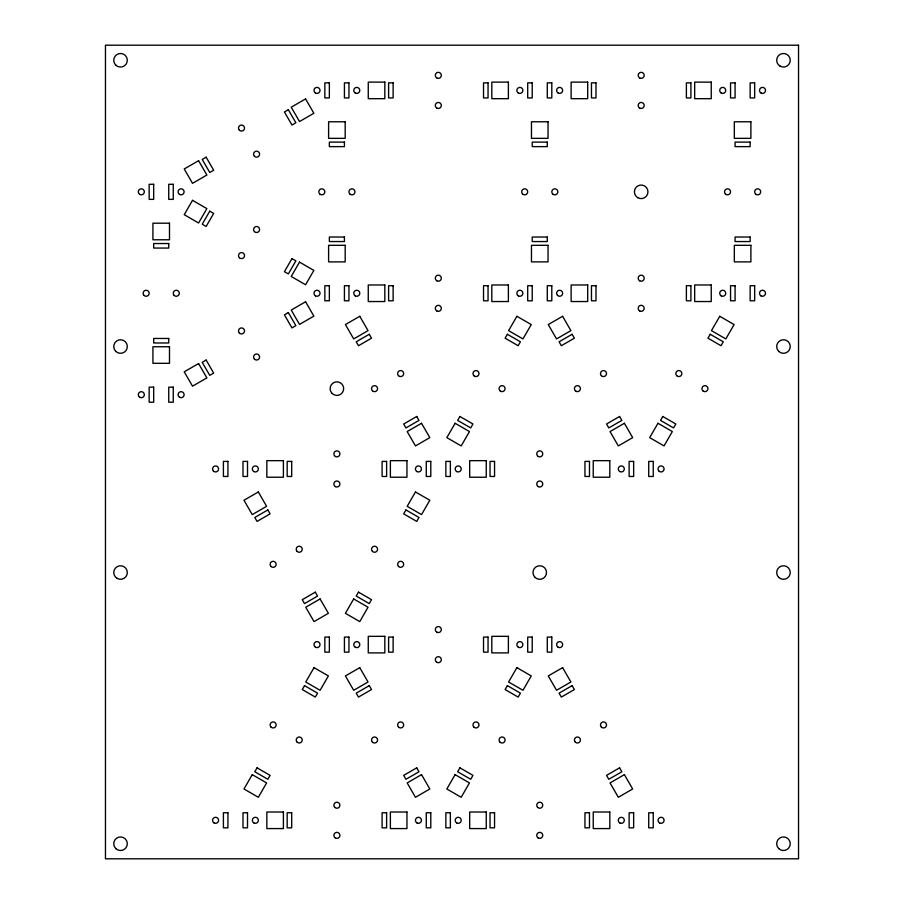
<?xml version="1.0" encoding="UTF-8"?>
<svg xmlns="http://www.w3.org/2000/svg" width="904" height="904" viewBox="0 0 904 904"><rect width="100%" height="100%" fill="white"/><g stroke="black" fill="none" stroke-linecap="round" stroke-linejoin="round"><path stroke-width="1.36" d="M192.518 200.338L184.235 214.689L198.586 222.983L206.88 208.621L192.518 200.338M209.762 211.163L202.225 224.203L206.146 226.463L213.672 213.423L209.762 211.163M291.969 258.623L284.432 271.663L288.342 273.923L295.879 260.883L291.969 258.623M299.518 262.115L291.235 276.466L305.586 284.749L313.869 270.398L299.518 262.115M252.261 774.638L243.978 788.989L258.329 797.283L266.612 782.932L252.261 774.638M314.038 667.649L305.744 682L320.095 690.283L328.389 675.932L314.038 667.649M353.69 598.956L345.407 613.307L359.758 621.602L368.041 607.239L353.69 598.956M415.467 491.968L407.173 506.319L421.524 514.602L429.818 500.251L415.467 491.968M455.119 423.275L446.836 437.626L461.187 445.921L469.47 431.558L455.119 423.275M516.896 316.287L508.602 330.638L522.964 338.921L531.247 324.57L516.896 316.287M257.052 767.835L254.792 771.756L267.844 779.282L270.104 775.372L257.052 767.835M304.512 685.639L302.252 689.549L315.304 697.086L317.564 693.165L304.512 685.639M358.481 592.154L356.221 596.075L369.273 603.601L371.533 599.691L358.481 592.154M405.941 509.958L403.681 513.867L416.733 521.405L418.993 517.483L405.941 509.958M459.91 416.473L457.65 420.394L470.701 427.92L472.961 424.01L459.91 416.473M507.37 334.277L505.11 338.186L518.161 345.723L520.421 341.802L507.37 334.277M455.119 774.638L446.836 788.989L461.187 797.283L469.47 782.932L455.119 774.638M516.896 667.649L508.602 682L522.964 690.283L531.247 675.932L516.896 667.649M657.976 423.275L649.693 437.626L664.044 445.921L672.327 431.558L657.976 423.275M719.754 316.287L711.459 330.638L725.822 338.921L734.104 324.57L719.754 316.287M459.91 767.835L457.65 771.756L470.701 779.282L472.961 775.372L459.91 767.835M507.37 685.639L505.11 689.549L518.161 697.086L520.421 693.165L507.37 685.639M662.779 416.473L660.519 420.394L673.559 427.92L675.819 424.01L662.779 416.473M710.239 334.277L707.979 338.186L721.019 345.723L723.279 341.802L710.239 334.277M198.586 160.686L184.235 168.969L192.518 183.32L206.88 175.037L198.586 160.686M305.586 98.909L291.235 107.192L299.518 121.543L313.869 113.26L305.586 98.909M206.146 157.194L202.225 159.454L209.762 172.494L213.672 170.234L206.146 157.194M288.342 109.734L284.432 111.994L291.969 125.034L295.879 122.774L288.342 109.734M198.586 363.544L184.235 371.826L192.518 386.177L206.88 377.895L198.586 363.544M305.586 301.767L291.235 310.049L299.518 324.412L313.869 316.117L305.586 301.767M206.146 360.052L202.225 362.312L209.762 375.363L213.672 373.103L206.146 360.052M288.342 312.592L284.432 314.852L291.969 327.903L295.879 325.643L288.342 312.592M359.758 316.287L345.407 324.57L353.69 338.921L368.041 330.638L359.758 316.287M369.273 334.277L356.221 341.802L358.481 345.723L371.533 338.186L369.273 334.277M258.329 491.968L243.978 500.251L252.261 514.602L266.612 506.319L258.329 491.968M562.616 316.287L548.265 324.57L556.548 338.921L570.899 330.638L562.616 316.287M416.733 416.473L403.681 424.01L405.941 427.92L418.993 420.394L416.733 416.473M267.844 509.958L254.792 517.483L257.052 521.405L270.104 513.867L267.844 509.958M572.13 334.277L559.079 341.802L561.339 345.723L574.39 338.186L572.13 334.277M421.524 423.275L407.173 431.558L415.467 445.921L429.818 437.626L421.524 423.275M315.304 592.154L302.252 599.691L304.512 603.601L317.564 596.075L315.304 592.154M619.59 416.473L606.539 424.01L608.799 427.92L621.85 420.394L619.59 416.473M320.095 598.956L305.744 607.239L314.038 621.602L328.389 613.307L320.095 598.956M624.393 423.275L610.03 431.558L618.325 445.921L632.676 437.626L624.393 423.275M359.758 667.649L345.407 675.932L353.69 690.283L368.041 682L359.758 667.649M369.273 685.639L356.221 693.165L358.481 697.086L371.533 689.549L369.273 685.639M562.616 667.649L548.265 675.932L556.548 690.283L570.899 682L562.616 667.649M416.733 767.835L403.681 775.372L405.941 779.282L418.993 771.756L416.733 767.835M572.13 685.639L559.079 693.165L561.339 697.086L574.39 689.549L572.13 685.639M421.524 774.638L407.173 782.932L415.467 797.283L429.818 788.989L421.524 774.638M619.59 767.835L606.539 775.372L608.799 779.282L621.85 771.756L619.59 767.835M624.393 774.638L610.03 782.932L618.325 797.283L632.676 788.989L624.393 774.638M798.537 45.2L105.463 45.2L105.463 858.8L798.537 858.8L798.537 45.2M384.833 82.117L368.267 82.117L368.267 98.683L384.833 98.683L384.833 82.117M508.387 82.117L491.81 82.117L491.81 98.683L508.387 98.683L508.387 82.117M587.702 82.117L571.125 82.117L571.125 98.683L587.702 98.683L587.702 82.117M711.245 82.117L694.667 82.117L694.667 98.683L711.245 98.683L711.245 82.117M329.361 82.863L324.841 82.863L324.841 97.937L329.361 97.937L329.361 82.863M348.944 82.863L344.424 82.863L344.424 97.937L348.944 97.937L348.944 82.863M393.127 82.863L388.607 82.863L388.607 97.937L393.127 97.937L393.127 82.863M488.047 82.863L483.527 82.863L483.527 97.937L488.047 97.937L488.047 82.863M532.219 82.863L527.699 82.863L527.699 97.937L532.219 97.937L532.219 82.863M551.802 82.863L547.282 82.863L547.282 97.937L551.802 97.937L551.802 82.863M595.985 82.863L591.465 82.863L591.465 97.937L595.985 97.937L595.985 82.863M690.905 82.863L686.385 82.863L686.385 97.937L690.905 97.937L690.905 82.863M735.076 82.863L730.556 82.863L730.556 97.937L735.076 97.937L735.076 82.863M754.67 82.863L750.15 82.863L750.15 97.937L754.67 97.937L754.67 82.863M345.181 121.769L328.604 121.769L328.604 138.346L345.181 138.346L345.181 121.769M548.039 121.769L531.462 121.769L531.462 138.346L548.039 138.346L548.039 121.769M750.896 121.769L734.33 121.769L734.33 138.346L750.896 138.346L750.896 121.769M344.424 142.109L329.361 142.109L329.361 146.629L344.424 146.629L344.424 142.109M547.282 142.109L532.219 142.109L532.219 146.629L547.282 146.629L547.282 142.109M750.15 142.109L735.076 142.109L735.076 146.629L750.15 146.629L750.15 142.109M153.68 184.292L149.16 184.292L149.16 199.366L153.68 199.366L153.68 184.292M173.263 184.292L168.743 184.292L168.743 199.366L173.263 199.366L173.263 184.292M169.5 223.198L152.923 223.198L152.923 239.775L169.5 239.775L169.5 223.198M344.424 237.029L329.361 237.029L329.361 241.549L344.424 241.549L344.424 237.029M547.282 237.029L532.219 237.029L532.219 241.549L547.282 241.549L547.282 237.029M750.15 237.029L735.076 237.029L735.076 241.549L750.15 241.549L750.15 237.029M168.743 243.538L153.68 243.538L153.68 248.058L168.743 248.058L168.743 243.538M345.181 245.312L328.604 245.312L328.604 261.889L345.181 261.889L345.181 245.312M548.039 245.312L531.462 245.312L531.462 261.889L548.039 261.889L548.039 245.312M750.896 245.312L734.33 245.312L734.33 261.889L750.896 261.889L750.896 245.312M384.833 284.975L368.267 284.975L368.267 301.541L384.833 301.541L384.833 284.975M508.387 284.975L491.81 284.975L491.81 301.541L508.387 301.541L508.387 284.975M587.702 284.975L571.125 284.975L571.125 301.541L587.702 301.541L587.702 284.975M711.245 284.975L694.667 284.975L694.667 301.541L711.245 301.541L711.245 284.975M329.361 285.72L324.841 285.72L324.841 300.795L329.361 300.795L329.361 285.72M348.944 285.72L344.424 285.72L344.424 300.795L348.944 300.795L348.944 285.72M393.127 285.72L388.607 285.72L388.607 300.795L393.127 300.795L393.127 285.72M488.047 285.72L483.527 285.72L483.527 300.795L488.047 300.795L488.047 285.72M532.219 285.72L527.699 285.72L527.699 300.795L532.219 300.795L532.219 285.72M551.802 285.72L547.282 285.72L547.282 300.795L551.802 300.795L551.802 285.72M595.985 285.72L591.465 285.72L591.465 300.795L595.985 300.795L595.985 285.72M690.905 285.72L686.385 285.72L686.385 300.795L690.905 300.795L690.905 285.72M735.076 285.72L730.556 285.72L730.556 300.795L735.076 300.795L735.076 285.72M754.67 285.72L750.15 285.72L750.15 300.795L754.67 300.795L754.67 285.72M168.743 338.458L153.68 338.458L153.68 342.978L168.743 342.978L168.743 338.458M169.5 346.74L152.923 346.74L152.923 363.318L169.5 363.318L169.5 346.74M153.68 387.161L149.16 387.161L149.16 402.223L153.68 402.223L153.68 387.161M173.263 387.161L168.743 387.161L168.743 402.223L173.263 402.223L173.263 387.161M283.404 460.656L266.838 460.656L266.838 477.222L283.404 477.222L283.404 460.656M406.958 460.656L390.381 460.656L390.381 477.222L406.958 477.222L406.958 460.656M486.262 460.656L469.696 460.656L469.696 477.222L486.262 477.222L486.262 460.656M609.816 460.656L593.239 460.656L593.239 477.222L609.816 477.222L609.816 460.656M227.932 461.402L223.412 461.402L223.412 476.476L227.932 476.476L227.932 461.402M247.515 461.402L242.995 461.402L242.995 476.476L247.515 476.476L247.515 461.402M291.698 461.402L287.178 461.402L287.178 476.476L291.698 476.476L291.698 461.402M386.618 461.402L382.098 461.402L382.098 476.476L386.618 476.476L386.618 461.402M430.79 461.402L426.27 461.402L426.27 476.476L430.79 476.476L430.79 461.402M450.373 461.402L445.853 461.402L445.853 476.476L450.373 476.476L450.373 461.402M494.556 461.402L490.036 461.402L490.036 476.476L494.556 476.476L494.556 461.402M589.476 461.402L584.956 461.402L584.956 476.476L589.476 476.476L589.476 461.402M633.647 461.402L629.127 461.402L629.127 476.476L633.647 476.476L633.647 461.402M653.242 461.402L648.722 461.402L648.722 476.476L653.242 476.476L653.242 461.402M384.833 636.337L368.267 636.337L368.267 652.903L384.833 652.903L384.833 636.337M508.387 636.337L491.81 636.337L491.81 652.903L508.387 652.903L508.387 636.337M329.361 637.083L324.841 637.083L324.841 652.157L329.361 652.157L329.361 637.083M348.944 637.083L344.424 637.083L344.424 652.157L348.944 652.157L348.944 637.083M393.127 637.083L388.607 637.083L388.607 652.157L393.127 652.157L393.127 637.083M488.047 637.083L483.527 637.083L483.527 652.157L488.047 652.157L488.047 637.083M532.219 637.083L527.699 637.083L527.699 652.157L532.219 652.157L532.219 637.083M551.802 637.083L547.282 637.083L547.282 652.157L551.802 652.157L551.802 637.083M283.404 812.018L266.838 812.018L266.838 828.584L283.404 828.584L283.404 812.018M406.958 812.018L390.381 812.018L390.381 828.584L406.958 828.584L406.958 812.018M486.262 812.018L469.696 812.018L469.696 828.584L486.262 828.584L486.262 812.018M609.816 812.018L593.239 812.018L593.239 828.584L609.816 828.584L609.816 812.018M227.932 812.764L223.412 812.764L223.412 827.838L227.932 827.838L227.932 812.764M247.515 812.764L242.995 812.764L242.995 827.838L247.515 827.838L247.515 812.764M291.698 812.764L287.178 812.764L287.178 827.838L291.698 827.838L291.698 812.764M386.618 812.764L382.098 812.764L382.098 827.838L386.618 827.838L386.618 812.764M430.79 812.764L426.27 812.764L426.27 827.838L430.79 827.838L430.79 812.764M450.373 812.764L445.853 812.764L445.853 827.838L450.373 827.838L450.373 812.764M494.556 812.764L490.036 812.764L490.036 827.838L494.556 827.838L494.556 812.764M589.476 812.764L584.956 812.764L584.956 827.838L589.476 827.838L589.476 812.764M633.647 812.764L629.127 812.764L629.127 827.838L633.647 827.838L633.647 812.764M653.242 812.764L648.722 812.764L648.722 827.838L653.242 827.838L653.242 812.764M436.813 108.073A3.017 3.017 0 0 0 441.333 105.463A3.017 3.017 0 0 0 436.813 102.853A3.017 3.017 0 0 0 436.813 108.073M436.813 77.947A3.017 3.017 0 0 0 441.333 75.337A3.017 3.017 0 0 0 436.813 72.727A3.017 3.017 0 0 0 436.813 77.947M639.682 108.073A3.017 3.017 0 0 0 644.202 105.463A3.017 3.017 0 0 0 639.682 102.853A3.017 3.017 0 0 0 639.682 108.073M639.682 77.947A3.017 3.017 0 0 0 644.202 75.337A3.017 3.017 0 0 0 639.682 72.727A3.017 3.017 0 0 0 639.682 77.947M214.067 822.911A3.017 3.017 0 0 0 218.587 820.301A3.017 3.017 0 0 0 214.067 817.691A3.017 3.017 0 0 0 214.067 822.911M253.843 822.911A3.017 3.017 0 0 0 258.363 820.301A3.017 3.017 0 0 0 253.843 817.691A3.017 3.017 0 0 0 253.843 822.911M335.384 837.974A3.017 3.017 0 0 0 339.904 835.364A3.017 3.017 0 0 0 335.384 832.765A3.017 3.017 0 0 0 335.384 837.974M334.762 807.362A3.017 3.017 0 0 0 339.802 806.018A3.017 3.017 0 0 0 336.118 802.323A3.017 3.017 0 0 0 334.762 807.362M416.925 822.911A3.017 3.017 0 0 0 421.445 820.301A3.017 3.017 0 0 0 416.925 817.691A3.017 3.017 0 0 0 416.925 822.911M456.701 822.911A3.017 3.017 0 0 0 461.221 820.301A3.017 3.017 0 0 0 456.701 817.691A3.017 3.017 0 0 0 456.701 822.911M558.13 647.23A3.017 3.017 0 0 0 562.65 644.62A3.017 3.017 0 0 0 558.13 642.009A3.017 3.017 0 0 0 558.13 647.23M270.997 566.446A3.017 3.017 0 0 0 276.048 565.09A3.017 3.017 0 0 0 272.353 561.407A3.017 3.017 0 0 0 270.997 566.446M297.1 551.383A3.017 3.017 0 0 0 302.139 550.027A3.017 3.017 0 0 0 298.444 546.332A3.017 3.017 0 0 0 297.1 551.383M372.425 551.383A3.017 3.017 0 0 0 377.476 550.027A3.017 3.017 0 0 0 373.781 546.332A3.017 3.017 0 0 0 372.425 551.383M398.528 566.446A3.017 3.017 0 0 0 403.568 565.09A3.017 3.017 0 0 0 399.873 561.407A3.017 3.017 0 0 0 398.528 566.446M213.446 471.074A3.017 3.017 0 0 0 218.485 469.718A3.017 3.017 0 0 0 214.802 466.035A3.017 3.017 0 0 0 213.446 471.074M253.843 471.549A3.017 3.017 0 0 0 258.363 468.939A3.017 3.017 0 0 0 253.843 466.328A3.017 3.017 0 0 0 253.843 471.549M335.384 486.612A3.017 3.017 0 0 0 339.904 484.002A3.017 3.017 0 0 0 335.384 481.403A3.017 3.017 0 0 0 335.384 486.612M335.384 456.486A3.017 3.017 0 0 0 339.904 453.876A3.017 3.017 0 0 0 335.384 451.265A3.017 3.017 0 0 0 335.384 456.486M416.925 471.549A3.017 3.017 0 0 0 421.445 468.939A3.017 3.017 0 0 0 416.925 466.328A3.017 3.017 0 0 0 416.925 471.549M456.701 471.549A3.017 3.017 0 0 0 461.221 468.939A3.017 3.017 0 0 0 456.701 466.328A3.017 3.017 0 0 0 456.701 471.549M619.794 471.549A3.017 3.017 0 0 0 624.314 468.939A3.017 3.017 0 0 0 619.794 466.328A3.017 3.017 0 0 0 619.794 471.549M658.937 471.074A3.017 3.017 0 0 0 663.977 469.718A3.017 3.017 0 0 0 660.293 466.035A3.017 3.017 0 0 0 658.937 471.074M676.723 375.702A3.017 3.017 0 0 0 681.763 374.346A3.017 3.017 0 0 0 678.068 370.651A3.017 3.017 0 0 0 676.723 375.702M702.815 390.765A3.017 3.017 0 0 0 707.855 389.409A3.017 3.017 0 0 0 704.171 385.726A3.017 3.017 0 0 0 702.815 390.765M575.916 391.24A3.017 3.017 0 0 0 580.436 388.63A3.017 3.017 0 0 0 575.916 386.019A3.017 3.017 0 0 0 575.916 391.24M601.386 375.702A3.017 3.017 0 0 0 606.426 374.346A3.017 3.017 0 0 0 602.742 370.651A3.017 3.017 0 0 0 601.386 375.702M473.865 375.702A3.017 3.017 0 0 0 478.905 374.346A3.017 3.017 0 0 0 475.21 370.651A3.017 3.017 0 0 0 473.865 375.702M499.957 390.765A3.017 3.017 0 0 0 504.997 389.409A3.017 3.017 0 0 0 501.302 385.726A3.017 3.017 0 0 0 499.957 390.765M372.425 390.765A3.017 3.017 0 0 0 377.476 389.409A3.017 3.017 0 0 0 373.781 385.726A3.017 3.017 0 0 0 372.425 390.765M398.528 375.702A3.017 3.017 0 0 0 403.568 374.346A3.017 3.017 0 0 0 399.873 370.651A3.017 3.017 0 0 0 398.528 375.702M139.815 397.297A3.017 3.017 0 0 0 144.335 394.686A3.017 3.017 0 0 0 139.815 392.076A3.017 3.017 0 0 0 139.815 397.297M239.39 333.056A3.017 3.017 0 0 0 244.43 331.7A3.017 3.017 0 0 0 240.735 328.016A3.017 3.017 0 0 0 239.39 333.056M254.453 359.148A3.017 3.017 0 0 0 259.493 357.803A3.017 3.017 0 0 0 255.809 354.108A3.017 3.017 0 0 0 254.453 359.148M315.496 295.868A3.017 3.017 0 0 0 320.016 293.258A3.017 3.017 0 0 0 315.496 290.647A3.017 3.017 0 0 0 315.496 295.868M355.272 295.868A3.017 3.017 0 0 0 359.792 293.258A3.017 3.017 0 0 0 355.272 290.647A3.017 3.017 0 0 0 355.272 295.868M518.354 295.868A3.017 3.017 0 0 0 522.874 293.258A3.017 3.017 0 0 0 518.354 290.647A3.017 3.017 0 0 0 518.354 295.868M557.508 295.393A3.017 3.017 0 0 0 562.548 294.037A3.017 3.017 0 0 0 558.864 290.353A3.017 3.017 0 0 0 557.508 295.393M144.018 295.393A3.017 3.017 0 0 0 149.058 294.037A3.017 3.017 0 0 0 145.363 290.353A3.017 3.017 0 0 0 144.018 295.393M174.144 295.393A3.017 3.017 0 0 0 179.195 294.037A3.017 3.017 0 0 0 175.5 290.353A3.017 3.017 0 0 0 174.144 295.393M139.815 194.439A3.017 3.017 0 0 0 144.335 191.829A3.017 3.017 0 0 0 139.815 189.218A3.017 3.017 0 0 0 139.815 194.439M179.591 194.439A3.017 3.017 0 0 0 184.111 191.829A3.017 3.017 0 0 0 179.591 189.218A3.017 3.017 0 0 0 179.591 194.439M239.39 257.719A3.017 3.017 0 0 0 244.43 256.374A3.017 3.017 0 0 0 240.735 252.679A3.017 3.017 0 0 0 239.39 257.719M254.453 231.627A3.017 3.017 0 0 0 259.493 230.271A3.017 3.017 0 0 0 255.809 226.588A3.017 3.017 0 0 0 254.453 231.627M239.39 130.199A3.017 3.017 0 0 0 244.43 128.843A3.017 3.017 0 0 0 240.735 125.159A3.017 3.017 0 0 0 239.39 130.199M254.453 156.29A3.017 3.017 0 0 0 259.493 154.946A3.017 3.017 0 0 0 255.809 151.25A3.017 3.017 0 0 0 254.453 156.29M319.7 193.964A3.017 3.017 0 0 0 324.739 192.608A3.017 3.017 0 0 0 321.044 188.913A3.017 3.017 0 0 0 319.7 193.964M349.825 193.964A3.017 3.017 0 0 0 354.876 192.608A3.017 3.017 0 0 0 351.181 188.913A3.017 3.017 0 0 0 349.825 193.964M315.496 93.01A3.017 3.017 0 0 0 320.016 90.4A3.017 3.017 0 0 0 315.496 87.79A3.017 3.017 0 0 0 315.496 93.01M355.272 93.01A3.017 3.017 0 0 0 359.792 90.4A3.017 3.017 0 0 0 355.272 87.79A3.017 3.017 0 0 0 355.272 93.01M518.354 93.01A3.017 3.017 0 0 0 522.874 90.4A3.017 3.017 0 0 0 518.354 87.79A3.017 3.017 0 0 0 518.354 93.01M558.13 93.01A3.017 3.017 0 0 0 562.65 90.4A3.017 3.017 0 0 0 558.13 87.79A3.017 3.017 0 0 0 558.13 93.01M522.557 193.964A3.017 3.017 0 0 0 527.597 192.608A3.017 3.017 0 0 0 523.902 188.913A3.017 3.017 0 0 0 522.557 193.964M552.694 193.964A3.017 3.017 0 0 0 557.734 192.608A3.017 3.017 0 0 0 554.039 188.913A3.017 3.017 0 0 0 552.694 193.964M721.222 93.01A3.017 3.017 0 0 0 725.742 90.4A3.017 3.017 0 0 0 721.222 87.79A3.017 3.017 0 0 0 721.222 93.01M760.999 93.01A3.017 3.017 0 0 0 765.519 90.4A3.017 3.017 0 0 0 760.999 87.79A3.017 3.017 0 0 0 760.999 93.01M725.415 193.964A3.017 3.017 0 0 0 730.455 192.608A3.017 3.017 0 0 0 726.771 188.913A3.017 3.017 0 0 0 725.415 193.964M755.552 193.964A3.017 3.017 0 0 0 760.592 192.608A3.017 3.017 0 0 0 756.897 188.913A3.017 3.017 0 0 0 755.552 193.964M115.735 351.328A6.78 6.78 0 0 0 127.08 348.289A6.78 6.78 0 0 0 118.774 339.983A6.78 6.78 0 0 0 115.735 351.328M115.735 65.065A6.78 6.78 0 0 0 127.08 62.026A6.78 6.78 0 0 0 118.774 53.72A6.78 6.78 0 0 0 115.735 65.065M332.096 393.432A6.78 6.78 0 0 0 343.441 390.392A6.78 6.78 0 0 0 335.135 382.087A6.78 6.78 0 0 0 332.096 393.432M778.672 351.328A6.78 6.78 0 0 0 790.017 348.289A6.78 6.78 0 0 0 781.711 339.983A6.78 6.78 0 0 0 778.672 351.328M780.073 66.139A6.78 6.78 0 0 0 790.243 60.263A6.78 6.78 0 0 0 780.073 54.398A6.78 6.78 0 0 0 780.073 66.139M778.672 577.328A6.78 6.78 0 0 0 790.017 574.289A6.78 6.78 0 0 0 781.711 565.983A6.78 6.78 0 0 0 778.672 577.328M534.965 577.328A6.78 6.78 0 0 0 546.298 574.289A6.78 6.78 0 0 0 538.004 565.983A6.78 6.78 0 0 0 534.965 577.328M117.147 578.402A6.78 6.78 0 0 0 127.317 572.537A6.78 6.78 0 0 0 117.147 566.661A6.78 6.78 0 0 0 117.147 578.402M778.672 848.528A6.78 6.78 0 0 0 790.017 845.489A6.78 6.78 0 0 0 781.711 837.183A6.78 6.78 0 0 0 778.672 848.528M637.795 197.705A6.78 6.78 0 0 0 647.965 191.829A6.78 6.78 0 0 0 637.795 185.953A6.78 6.78 0 0 0 637.795 197.705M115.735 848.528A6.78 6.78 0 0 0 127.08 845.489A6.78 6.78 0 0 0 118.774 837.183A6.78 6.78 0 0 0 115.735 848.528M538.242 837.974A3.017 3.017 0 0 0 542.762 835.364A3.017 3.017 0 0 0 538.242 832.765A3.017 3.017 0 0 0 538.242 837.974M537.62 807.362A3.017 3.017 0 0 0 542.66 806.018A3.017 3.017 0 0 0 538.976 802.323A3.017 3.017 0 0 0 537.62 807.362M619.794 822.911A3.017 3.017 0 0 0 624.314 820.301A3.017 3.017 0 0 0 619.794 817.691A3.017 3.017 0 0 0 619.794 822.911M659.57 822.911A3.017 3.017 0 0 0 664.09 820.301A3.017 3.017 0 0 0 659.57 817.691A3.017 3.017 0 0 0 659.57 822.911M575.294 742.127A3.017 3.017 0 0 0 580.334 740.771A3.017 3.017 0 0 0 576.639 737.088A3.017 3.017 0 0 0 575.294 742.127M601.386 727.065A3.017 3.017 0 0 0 606.426 725.709A3.017 3.017 0 0 0 602.742 722.014A3.017 3.017 0 0 0 601.386 727.065M499.957 742.127A3.017 3.017 0 0 0 504.997 740.771A3.017 3.017 0 0 0 501.302 737.088A3.017 3.017 0 0 0 499.957 742.127M473.865 727.065A3.017 3.017 0 0 0 478.905 725.709A3.017 3.017 0 0 0 475.21 722.014A3.017 3.017 0 0 0 473.865 727.065M398.528 727.065A3.017 3.017 0 0 0 403.568 725.709A3.017 3.017 0 0 0 399.873 722.014A3.017 3.017 0 0 0 398.528 727.065M372.425 742.127A3.017 3.017 0 0 0 377.476 740.771A3.017 3.017 0 0 0 373.781 737.088A3.017 3.017 0 0 0 372.425 742.127M297.1 742.127A3.017 3.017 0 0 0 302.139 740.771A3.017 3.017 0 0 0 298.444 737.088A3.017 3.017 0 0 0 297.1 742.127M270.997 727.065A3.017 3.017 0 0 0 276.048 725.709A3.017 3.017 0 0 0 272.353 722.014A3.017 3.017 0 0 0 270.997 727.065M518.354 647.23A3.017 3.017 0 0 0 522.874 644.62A3.017 3.017 0 0 0 518.354 642.009A3.017 3.017 0 0 0 518.354 647.23M436.813 662.293A3.017 3.017 0 0 0 441.333 659.683A3.017 3.017 0 0 0 436.813 657.084A3.017 3.017 0 0 0 436.813 662.293M436.813 632.167A3.017 3.017 0 0 0 441.333 629.557A3.017 3.017 0 0 0 436.813 626.947A3.017 3.017 0 0 0 436.813 632.167M355.272 647.23A3.017 3.017 0 0 0 359.792 644.62A3.017 3.017 0 0 0 355.272 642.009A3.017 3.017 0 0 0 355.272 647.23M315.496 647.23A3.017 3.017 0 0 0 320.016 644.62A3.017 3.017 0 0 0 315.496 642.009A3.017 3.017 0 0 0 315.496 647.23M538.242 486.612A3.017 3.017 0 0 0 542.762 484.002A3.017 3.017 0 0 0 538.242 481.403A3.017 3.017 0 0 0 538.242 486.612M538.242 456.486A3.017 3.017 0 0 0 542.762 453.876A3.017 3.017 0 0 0 538.242 451.265A3.017 3.017 0 0 0 538.242 456.486M760.999 295.868A3.017 3.017 0 0 0 765.519 293.258A3.017 3.017 0 0 0 760.999 290.647A3.017 3.017 0 0 0 760.999 295.868M721.222 295.868A3.017 3.017 0 0 0 725.742 293.258A3.017 3.017 0 0 0 721.222 290.647A3.017 3.017 0 0 0 721.222 295.868M639.682 280.805A3.017 3.017 0 0 0 644.202 278.195A3.017 3.017 0 0 0 639.682 275.584A3.017 3.017 0 0 0 639.682 280.805M639.682 310.931A3.017 3.017 0 0 0 644.202 308.32A3.017 3.017 0 0 0 639.682 305.721A3.017 3.017 0 0 0 639.682 310.931M436.813 280.805A3.017 3.017 0 0 0 441.333 278.195A3.017 3.017 0 0 0 436.813 275.584A3.017 3.017 0 0 0 436.813 280.805M436.813 310.931A3.017 3.017 0 0 0 441.333 308.32A3.017 3.017 0 0 0 436.813 305.721A3.017 3.017 0 0 0 436.813 310.931M179.591 397.297A3.017 3.017 0 0 0 184.111 394.686A3.017 3.017 0 0 0 179.591 392.076A3.017 3.017 0 0 0 179.591 397.297"/></g></svg>
